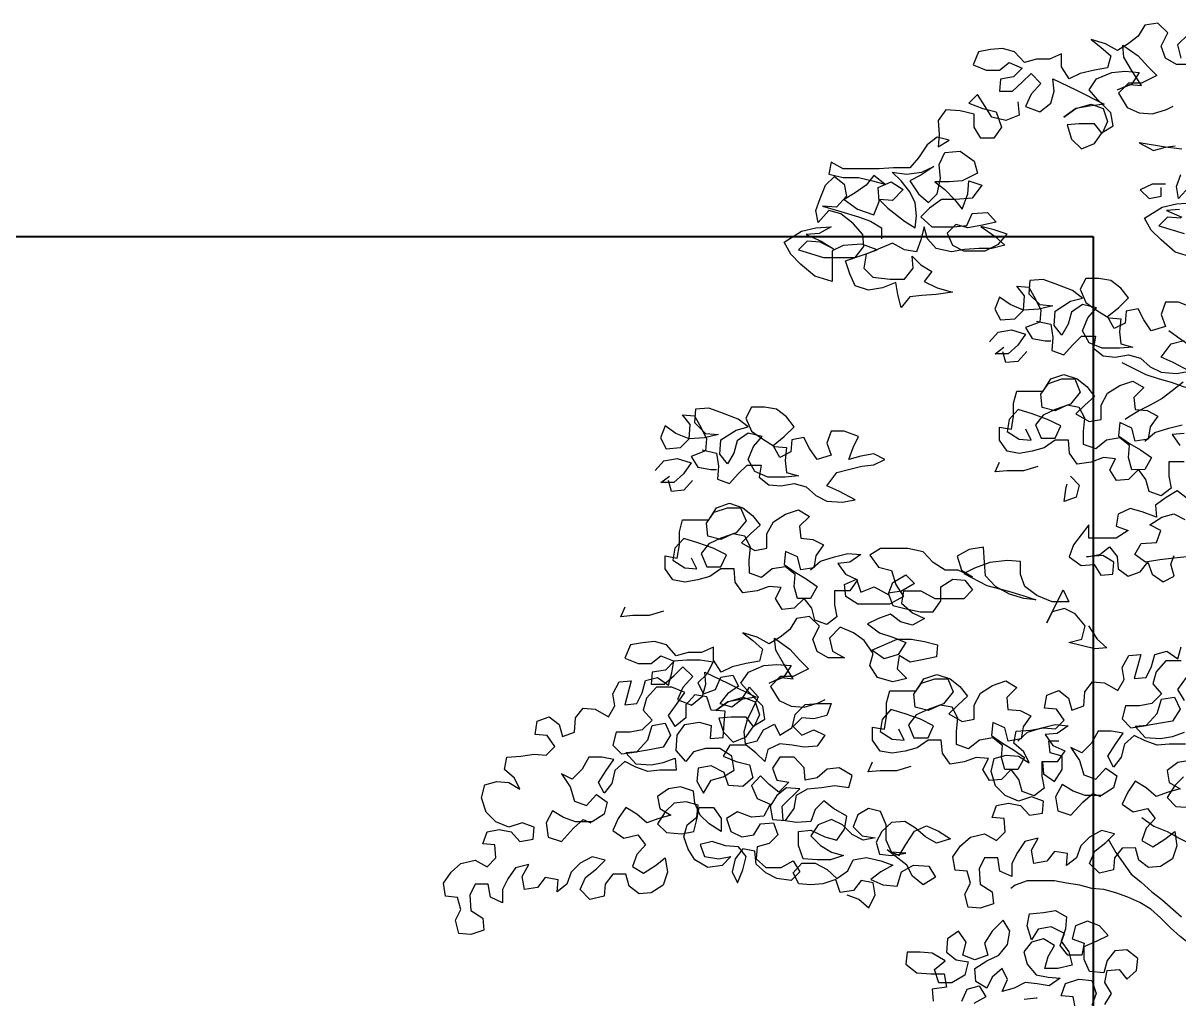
# Model space of a CAD drawing. Header units: millimetres. Extents: x 1564 to 2013, y 216 to 285.
# Drawn here: x 1713.51 to 1717.69, y 227.693 to 231.221 of the extents above; entities that cross this region are included whole.
import ezdxf

# ---------------------------------------------------------------- set-up
doc = ezdxf.new("R2010")
doc.units = ezdxf.units.MM
doc.header["$LTSCALE"] = 10
doc.layers.get('0').update_dxf_attribs({"color": 90})
doc.layers.add('PN 05', color=50, linetype='Continuous', lineweight=40)
doc.layers.add('ÁRVORE PRESERVADA', color=252, linetype='Continuous')

# ---------------------------------------------------------------- blocks, each defined once
blk = doc.blocks.new('A$C338F7350')
for points in [[(3.3684, 13.0431), (3.319, 12.9936), (3.3339, 12.9343)], [(3.3883, 12.9047), (3.3142, 12.9047), (3.2647, 12.9343), (3.2449, 12.9886), (3.2745, 13.048), (3.23, 13.0924), (3.1707, 13.0825), (3.141, 13.033), (3.0966, 12.9984), (3.0472, 12.9687), (2.9928, 12.9983), (2.9285, 13.018), (2.973, 12.9834), (3.0176, 12.9439), (3.0028, 12.8896), (2.9435, 12.8796), (2.8792, 12.8647), (2.8298, 12.84), (2.7952, 12.8943), (2.7951, 12.9536), (2.7408, 12.9289), (2.6815, 12.9288), (2.6271, 12.9139), (2.5826, 12.9633), (2.5282, 12.9781), (2.4739, 12.9731), (2.4195, 12.9632), (2.3949, 12.9038), (2.4542, 12.8792), (2.5135, 12.8792), (2.5579, 12.9139), (2.6173, 12.8892), (2.5778, 12.8496), (2.5185, 12.8397), (2.5136, 12.7853), (2.5729, 12.7854), (2.6173, 12.825), (2.6568, 12.8645), (2.7014, 12.8201), (2.6569, 12.7706), (2.6323, 12.7162), (2.6965, 12.6916), (2.7459, 12.7312), (2.7607, 12.7855), (2.7557, 12.8399), (2.8595, 12.7906), (2.9881, 12.7264), (2.9189, 12.7165), (2.8596, 12.7066), (2.8053, 12.667), (2.8596, 12.7066), (2.9288, 12.7264), (2.9832, 12.7067), (3.003, 12.6474), (2.9783, 12.593), (2.9437, 12.6374), (2.8745, 12.6374), (2.8202, 12.6324), (2.84, 12.5682), (2.8845, 12.5237), (2.9438, 12.5485), (2.9783, 12.5979), (3.0277, 12.6276), (3.0178, 12.6869), (2.9584, 12.7462), (2.9189, 12.7906), (2.9534, 12.8401), (3.0226, 12.8698), (3.0819, 12.8748), (3.1461, 12.8699), (3.1116, 12.8155), (3.0474, 12.7908), (3.1017, 12.8155), (3.1561, 12.8106), (3.1115, 12.8798), (3.0769, 12.9391), (3.0719, 12.9934), (3.1411, 12.9441), (3.1857, 12.8947), (3.2252, 12.8552), (3.1561, 12.8205), (3.0968, 12.8205), (3.0523, 12.7759), (3.0919, 12.7117), (3.1463, 12.6871), (3.2056, 12.6822), (3.2699, 12.702), (3.2995, 12.7168)], [(3.3881, 12.0331), (3.309, 12.0578), (3.2447, 12.1121), (3.2002, 12.1565), (3.1705, 12.2109), (3.2495, 12.2604), (3.3138, 12.2753), (3.383, 12.2803)], [(3.3286, 12.2506), (3.2693, 12.2456), (3.3385, 12.216)], [(3.3336, 12.211), (3.2743, 12.2159), (3.2348, 12.1763), (3.3485, 12.1418)], [(3.373, 12.3544), (3.3236, 12.3), (3.3137, 12.3543), (3.3334, 12.4087)], [(2.5976, 12.736), (2.6026, 12.6767), (2.5434, 12.6519), (2.4791, 12.6667), (2.4494, 12.7161), (2.4147, 12.7704), (2.3752, 12.7308), (2.4395, 12.7062), (2.4988, 12.6914), (2.5236, 12.6222), (2.4891, 12.5728), (2.4298, 12.5727), (2.4001, 12.6221), (2.4, 12.6814), (2.3357, 12.6962), (2.2715, 12.7011), (2.2369, 12.6516), (2.2419, 12.5874), (2.237, 12.533), (2.2864, 12.5627), (2.2321, 12.5775), (2.1876, 12.5428), (2.1481, 12.4835), (2.1086, 12.439), (2.0345, 12.4389), (1.9702, 12.4339), (1.8071, 12.4338), (1.7527, 12.4634), (1.7429, 12.409), (1.8072, 12.3942), (1.8764, 12.3943), (1.9406, 12.3795), (1.995, 12.3647), (1.9455, 12.4042), (1.911, 12.3597), (1.8616, 12.3251), (1.8122, 12.2954), (1.8715, 12.2509), (1.9457, 12.2263), (1.9704, 12.2856), (1.9654, 12.3499), (2.0247, 12.3746), (2.0791, 12.3401), (2.0297, 12.2906), (1.9704, 12.2955), (2.0099, 12.256), (2.0841, 12.1968), (2.1336, 12.1672), (2.1385, 12.2215), (2.1335, 12.2808), (2.1087, 12.3302), (2.0691, 12.3796), (2.0296, 12.4191), (2.0938, 12.4093), (2.163, 12.4193), (2.2173, 12.444), (2.1581, 12.4044), (2.1087, 12.3797), (2.1483, 12.3204), (2.1928, 12.2809), (2.2323, 12.3205), (2.247, 12.3897), (2.242, 12.4539), (2.2667, 12.5083), (2.3359, 12.5133), (2.4002, 12.4689), (2.4151, 12.4145), (2.3459, 12.3799), (2.2866, 12.3749), (2.2224, 12.3748), (2.2669, 12.3403), (2.3114, 12.2958), (2.346, 12.2514), (2.3707, 12.3206), (2.3756, 12.3799), (2.4349, 12.3602), (2.3905, 12.3008), (2.3163, 12.2958), (2.2521, 12.2958), (2.1977, 12.2562), (2.1582, 12.2166), (2.2077, 12.1722), (2.3066, 12.1723), (2.3659, 12.1773), (2.3905, 12.2317), (2.4597, 12.2367), (2.4993, 12.1922), (2.4301, 12.1773), (2.3708, 12.1674), (2.3164, 12.1822), (2.2769, 12.1426), (2.3017, 12.0882), (2.3511, 12.0636), (2.45, 12.0637), (2.5093, 12.0934), (2.5488, 12.1379), (2.4894, 12.1576), (2.4301, 12.1724), (2.4944, 12.128), (2.5389, 12.0885), (2.4796, 12.0736), (2.4203, 12.0735), (2.3561, 12.0685), (2.2968, 12.0586), (2.2276, 12.0733), (2.188, 12.1178), (2.1731, 12.1721), (2.1583, 12.1128), (2.1386, 12.0584), (2.0842, 12.0683), (2.0298, 12.0979), (1.9113, 12.0483), (1.9014, 11.9841), (1.941, 11.9446), (2.0201, 11.9348), (2.0844, 11.9348), (2.1239, 11.9843), (2.1189, 12.0386), (2.1584, 11.9991), (2.2079, 11.9695), (2.1733, 11.925), (2.2327, 11.8954), (2.3019, 11.8757), (2.2278, 11.8658), (2.1635, 11.8608), (2.1091, 11.8558), (2.0697, 11.8063), (2.0548, 11.8656), (2.0448, 11.92), (1.9856, 11.8952), (1.9213, 11.8852), (1.862, 11.905), (1.8372, 11.9593), (1.8174, 12.0186), (1.9063, 12.0483), (1.9607, 12.0682), (1.8915, 12.0928), (1.8074, 12.0878), (1.758, 12.063), (1.7582, 11.9246), (1.6791, 11.9493), (1.6148, 12.0036), (1.5702, 12.048), (1.5405, 12.1024), (1.6196, 12.1519), (1.6838, 12.1668), (1.753, 12.1718), (1.6987, 12.1421), (1.6394, 12.1371), (1.7086, 12.1075), (1.763, 12.0729), (1.7036, 12.1025), (1.6443, 12.1074), (1.6048, 12.0678), (1.7185, 12.0333), (1.8619, 12.0335), (1.9014, 12.0829), (1.8964, 12.1373), (1.8518, 12.1867), (1.7974, 12.2311), (1.743, 12.2459), (1.6937, 12.1915), (1.6837, 12.2458), (1.7035, 12.3002), (1.7281, 12.3595), (1.7676, 12.3991), (1.8121, 12.3646), (1.8221, 12.3102), (1.7776, 12.2607), (1.7134, 12.2656), (1.7974, 12.241), (1.8765, 12.2164), (1.9309, 12.1966), (1.9804, 12.167), (1.9804, 12.1176)], [(3.3382, 12.5224), (3.2641, 12.5322), (3.1455, 12.5519), (3.2097, 12.5173), (3.2641, 12.5322), (3.3086, 12.5372)], [(3.2643, 12.3642), (3.2049, 12.3641), (3.1506, 12.3394), (3.1902, 12.2998), (3.2445, 12.3098), (3.2445, 12.3493)], [(2.6816, 11.7458), (2.7459, 11.7311), (2.7558, 11.6718), (2.7509, 11.6124), (2.8053, 11.5927), (2.8448, 11.6372), (2.8843, 11.6768), (2.9486, 11.6769), (2.9387, 11.6225), (2.9832, 11.5879), (3.0376, 11.5831), (3.0969, 11.593), (3.1513, 11.5782), (3.1958, 11.5387), (3.2453, 11.514), (3.3145, 11.5092), (3.3738, 11.5191), (3.2996, 11.5586), (3.2452, 11.5832), (3.2896, 11.6426), (3.3489, 11.6575)], [(3.3883, 11.8058), (3.3241, 11.8304), (3.2647, 11.8304), (3.245, 11.776), (3.2648, 11.7216), (3.2006, 11.7018), (3.166, 11.7512), (3.1412, 11.8006), (3.0869, 11.7907), (3.082, 11.7363), (3.0326, 11.7116), (3.0029, 11.7659), (3.0522, 11.8055), (3.0967, 11.85), (3.062, 11.8945), (3.0175, 11.929), (2.9632, 11.9388), (2.9038, 11.9388), (2.8792, 11.8893), (2.9039, 11.8301), (2.9534, 11.7955), (3.0078, 11.761), (3.0622, 11.7561), (3.0573, 11.6967), (3.0623, 11.6424), (3.1167, 11.6276), (3.0574, 11.6226), (2.9783, 11.6225), (2.9189, 11.6472), (2.8892, 11.7015), (2.9139, 11.7609), (2.9534, 11.8054), (2.8891, 11.8202), (2.8397, 11.7855), (2.825, 11.7311), (2.7953, 11.6817), (2.7607, 11.7261), (2.7656, 11.7904), (2.8347, 11.8349), (2.8891, 11.8498), (2.8446, 11.8844), (2.7655, 11.9139), (2.7111, 11.9337), (2.6518, 11.9287), (2.6469, 11.8694), (2.6964, 11.82), (2.7557, 11.8151), (2.6914, 11.8002), (2.6223, 11.7952), (2.5629, 11.8199), (2.5135, 11.8544), (2.4937, 11.8), (2.5185, 11.7506), (2.5828, 11.7556), (2.6223, 11.7952), (2.6271, 11.8595), (2.5925, 11.9039), (2.6469, 11.899), (2.6766, 11.8447), (2.7013, 11.7953), (2.6964, 11.7409), (2.6322, 11.7161), (2.6619, 11.6667), (2.7212, 11.6569), (2.7459, 11.6569)], [(2.4692, 11.6517), (2.5087, 11.6962), (2.568, 11.7062), (2.6322, 11.6865), (2.5977, 11.637), (2.5532, 11.5974), (2.4939, 11.5974), (2.5334, 11.6271)], [(3.0673, 11.5584), (3.1761, 11.5041), (3.2354, 11.4844), (3.2898, 11.4696), (3.3442, 11.4499), (3.4035, 11.4351), (3.5666, 11.4056), (3.621, 11.3859), (3.6754, 11.3761), (3.6654, 11.4354), (3.6259, 11.4847), (3.5764, 11.5242), (3.522, 11.5489), (3.4726, 11.5785), (3.4182, 11.6081), (3.3687, 11.6377), (3.3193, 11.6723), (3.2797, 11.7019)], [(2.6373, 11.6074), (2.5978, 11.5629), (2.5434, 11.5579), (2.5285, 11.6073)], [(3.1714, 11.2026), (3.2159, 11.2422), (3.2801, 11.262), (3.3394, 11.2769)], [(3.3493, 11.2374), (3.2949, 11.2324), (3.3296, 11.183)], [(3.3494, 11.1089), (3.2802, 11.1088), (3.2803, 11.0445), (3.2902, 10.9902), (3.2458, 10.9556), (3.1914, 10.9753), (3.1765, 11.0296), (3.1419, 11.0741), (3.0974, 11.0296), (3.0431, 11.0246), (3.0134, 11.074), (3.038, 11.1234), (2.9837, 11.1283), (2.9293, 11.1085), (2.8651, 11.0985), (2.8304, 11.1479), (2.8254, 11.2072), (2.7661, 11.2072), (2.7167, 11.1725), (2.6624, 11.1577), (2.6031, 11.1477), (2.5487, 11.1576), (2.5141, 11.2069), (2.514, 11.2663), (2.5684, 11.2564), (2.5782, 11.3157), (2.5782, 11.375), (2.5929, 11.4294), (2.7116, 11.4295), (2.7461, 11.4839), (2.8054, 11.5038), (2.8647, 11.484), (2.9092, 11.4495), (2.9439, 11.405), (2.8994, 11.3655), (2.8599, 11.3259), (2.9193, 11.2913), (2.9736, 11.3013), (2.9736, 11.3655), (3.0032, 11.4199), (3.0575, 11.4546), (3.1168, 11.4744), (3.1662, 11.4448), (3.1218, 11.4003), (3.1268, 11.3459), (3.1812, 11.341), (3.2306, 11.3163), (3.1961, 11.2669), (3.1862, 11.2125), (3.1269, 11.2026), (3.112, 11.2619), (3.0577, 11.2865), (3.0528, 11.2272), (3.1022, 11.1927), (3.1517, 11.163), (3.2011, 11.1285), (3.1715, 11.0741), (3.1122, 11.074), (3.0973, 11.1284), (3.1022, 11.1828), (3.0577, 11.2173), (2.9984, 11.2074), (2.949, 11.1678), (2.8946, 11.1875), (2.8946, 11.2468), (2.8995, 11.3061), (2.8747, 11.3556), (2.8203, 11.3654), (2.766, 11.3406), (2.7067, 11.3554), (2.7017, 11.4147), (2.7362, 11.4642), (2.7955, 11.484), (2.8548, 11.484), (2.8796, 11.4247), (2.8352, 11.3703), (2.766, 11.3456), (2.7117, 11.3208), (2.6771, 11.2763), (2.7019, 11.217), (2.7661, 11.2171), (2.7908, 11.2715), (2.7314, 11.3011), (2.6622, 11.3257), (2.598, 11.3454), (2.5585, 11.3009), (2.5486, 11.2465), (2.603, 11.212), (2.6574, 11.2071), (2.6326, 11.2565)], [(3.3442, 11.4697), (3.2948, 11.4301), (3.2503, 11.3954), (3.196, 11.3657), (3.1466, 11.341), (3.0972, 11.3113), (3.0824, 11.3014)], [(1.1701, 11.1639), (1.2343, 11.1492), (1.2443, 11.0899), (1.2394, 11.0306), (1.2938, 11.0108), (1.3333, 11.0554), (1.3728, 11.0949), (1.437, 11.095), (1.4272, 11.0406), (1.4717, 11.0061), (1.5261, 11.0012), (1.5854, 11.0111), (1.6398, 10.9963), (1.6843, 10.9568), (1.7337, 10.9322), (1.8029, 10.9273), (1.8622, 10.9372), (1.788, 10.9767), (1.7337, 11.0014), (1.7781, 11.0607), (1.8374, 11.0756), (1.8917, 11.0905), (1.9461, 11.0955), (1.9955, 11.1202), (1.9461, 11.1449), (1.8868, 11.1349), (1.8324, 11.1201), (1.8521, 11.1744), (1.8768, 11.2239), (1.8125, 11.2485), (1.7532, 11.2485), (1.7335, 11.1941), (1.7533, 11.1398), (1.6891, 11.1199), (1.6544, 11.1693), (1.6297, 11.2187), (1.5753, 11.2088), (1.5704, 11.1544), (1.521, 11.1297), (1.4913, 11.184), (1.5407, 11.2236), (1.5851, 11.2681), (1.5505, 11.3126), (1.506, 11.3471), (1.4516, 11.357), (1.3923, 11.3569), (1.3676, 11.3075), (1.3924, 11.2482), (1.4419, 11.2136), (1.4963, 11.1791), (1.5506, 11.1742), (1.5457, 11.1149), (1.5507, 11.0605), (1.6051, 11.0457), (1.5458, 11.0407), (1.4667, 11.0406), (1.4074, 11.0653), (1.3777, 11.1196), (1.4023, 11.179), (1.4418, 11.2235), (1.3776, 11.2383), (1.3282, 11.2036), (1.3134, 11.1492), (1.2838, 11.0998), (1.2492, 11.1442), (1.254, 11.2085), (1.3232, 11.253), (1.3776, 11.2679), (1.333, 11.3025), (1.2539, 11.3321), (1.1995, 11.3518), (1.1402, 11.3468), (1.1354, 11.2875), (1.1848, 11.2381), (1.2441, 11.2332), (1.1799, 11.2183), (1.1107, 11.2133), (1.0514, 11.238), (1.0019, 11.2725), (0.9822, 11.2181), (1.007, 11.1687), (1.0712, 11.1737), (1.1107, 11.2133), (1.1156, 11.2776), (1.081, 11.322), (1.1353, 11.3171), (1.165, 11.2628), (1.1898, 11.2134), (1.1849, 11.159), (1.1207, 11.1342), (1.1504, 11.0848), (1.2097, 11.075), (1.2344, 11.075)], [(0.9576, 11.0698), (0.9971, 11.1144), (1.0564, 11.1243), (1.1207, 11.1046), (1.0861, 11.0551), (1.0417, 11.0155), (0.9824, 11.0155), (1.0219, 11.0452)], [(2.6872, 11.0885), (2.6229, 11.0687), (2.5488, 11.0686), (2.4944, 11.0636), (2.5142, 11.1081)], [(2.8355, 11.0441), (2.875, 11.0046), (2.8603, 10.9503), (2.8059, 10.9304), (2.8157, 10.9947), (2.8207, 11.0095)], [(1.1257, 11.0255), (1.0862, 10.981), (1.0318, 10.976), (1.017, 11.0254)], [(3.3774, 10.6811), (3.3181, 10.6761), (3.239, 10.6662), (3.1747, 10.6562), (3.1253, 10.6908), (3.1549, 10.7402), (3.2241, 10.7452), (3.2438, 10.7996), (3.1944, 10.8243), (3.2487, 10.8589), (3.303, 10.8738), (3.3525, 10.8492)], [(3.3623, 10.9431), (3.3178, 10.9776), (3.2684, 10.9479), (3.219, 10.9133), (3.224, 10.8589), (3.1597, 10.8836), (3.1053, 10.8984), (3.051, 10.8736), (3.0411, 10.8192), (3.0955, 10.7995), (3.0412, 10.7649), (2.9176, 10.7647), (2.9176, 10.824), (2.8485, 10.735), (2.8287, 10.6806), (2.8832, 10.6411), (2.9425, 10.6461), (2.9722, 10.5967), (3.0265, 10.6017), (3.0314, 10.6561), (2.982, 10.6857), (2.9078, 10.6807), (2.9671, 10.6906), (3.0116, 10.7253), (3.0462, 10.6808), (3.0512, 10.6265), (3.0957, 10.5919), (3.1501, 10.6117), (3.1846, 10.6562), (3.2044, 10.6019), (3.2539, 10.5673), (3.3033, 10.5921), (3.2884, 10.6465), (3.3032, 10.686)], [(1.6599, 10.6207), (1.7043, 10.6603), (1.7685, 10.6801), (1.8278, 10.695), (1.8872, 10.6901), (1.8378, 10.6555), (1.7834, 10.6505), (1.818, 10.6011), (1.8724, 10.5764), (1.8379, 10.527), (1.7687, 10.5269), (1.7687, 10.4627), (1.7787, 10.4083), (1.7342, 10.3737), (1.6798, 10.3934), (1.665, 10.4477), (1.6303, 10.4922), (1.5859, 10.4477), (1.5315, 10.4427), (1.5018, 10.4921), (1.5265, 10.5415), (1.4721, 10.5464), (1.4178, 10.5266), (1.3535, 10.5166), (1.3189, 10.566), (1.3139, 10.6253), (1.2546, 10.6253), (1.2052, 10.5906), (1.1508, 10.5758), (1.0915, 10.5658), (1.0372, 10.5757), (1.0025, 10.6251), (1.0025, 10.6844), (1.0568, 10.6745), (1.0667, 10.7338), (1.0666, 10.7932), (1.0814, 10.8475), (1.2, 10.8476), (1.2346, 10.902), (1.2939, 10.9219), (1.3532, 10.9022), (1.3977, 10.8676), (1.4323, 10.8231), (1.3879, 10.7836), (1.3484, 10.744), (1.4077, 10.7094), (1.4621, 10.7194), (1.462, 10.7836), (1.4916, 10.838), (1.546, 10.8727), (1.6053, 10.8925), (1.6547, 10.8629), (1.6103, 10.8184), (1.6153, 10.764), (1.6696, 10.7591), (1.7191, 10.7344), (1.6845, 10.685), (1.6747, 10.6306), (1.6154, 10.6207), (1.6005, 10.68), (1.5461, 10.7046), (1.5412, 10.6453), (1.5907, 10.6108), (1.6401, 10.5812), (1.6896, 10.5466), (1.66, 10.4922), (1.6007, 10.4922), (1.5858, 10.5465), (1.5907, 10.6009), (1.5462, 10.6354), (1.4869, 10.6255), (1.4375, 10.5859), (1.3831, 10.6056), (1.383, 10.6649), (1.3879, 10.7243), (1.3632, 10.7737), (1.3088, 10.7835), (1.2545, 10.7587), (1.1951, 10.7735), (1.1901, 10.8328), (1.2247, 10.8823), (1.284, 10.9021), (1.3433, 10.9021), (1.3681, 10.8429), (1.3236, 10.7885), (1.2545, 10.7637), (1.2001, 10.7389), (1.1656, 10.6944), (1.1903, 10.6351), (1.2546, 10.6352), (1.2792, 10.6896), (1.2199, 10.7192), (1.1507, 10.7438), (1.0864, 10.7635), (1.0469, 10.719), (1.0371, 10.6646), (1.0915, 10.6301), (1.1458, 10.6252), (1.1211, 10.6746)], [(2.9161, 10.3677), (2.9557, 10.3084), (3.0002, 10.2689), (2.9458, 10.2639), (2.8272, 10.2935), (2.8865, 10.3084), (2.9013, 10.3677), (2.8567, 10.422), (2.8073, 10.4467), (2.7529, 10.4318), (2.7283, 10.3823), (2.8023, 10.5307), (2.827, 10.4763), (2.7529, 10.4763), (2.6837, 10.5059), (2.6293, 10.5454), (2.6094, 10.5997), (2.6094, 10.659), (2.5501, 10.6639), (2.471, 10.6539), (2.4018, 10.6292), (2.3524, 10.6044), (2.4563, 10.5501), (2.5551, 10.5255), (2.6194, 10.5058), (2.6787, 10.4861), (2.6244, 10.491), (2.5601, 10.5107), (2.4958, 10.5452), (2.4513, 10.5946), (2.4463, 10.6539), (2.4413, 10.7231), (2.377, 10.7132), (2.3227, 10.6835), (2.3425, 10.6192), (2.392, 10.5896), (2.3277, 10.6192), (2.2684, 10.6192), (2.214, 10.6537), (2.1695, 10.7031), (2.1003, 10.7179), (1.9767, 10.7177), (1.9273, 10.688), (1.9669, 10.6337), (2.0262, 10.6189), (2.046, 10.5547), (2.0807, 10.5004), (2.0165, 10.4657), (1.8731, 10.4656), (1.8187, 10.5001), (1.8137, 10.5545), (1.8681, 10.5793), (1.8879, 10.52), (1.9472, 10.5447), (2.0115, 10.5102), (2.0312, 10.5646), (2.0905, 10.5992), (2.1301, 10.5597), (2.0708, 10.5251), (2.0115, 10.5151), (2.0313, 10.4608), (2.0857, 10.446), (2.1549, 10.4312), (2.2142, 10.4313), (2.2487, 10.4808), (2.2487, 10.545), (2.303, 10.5797), (2.3574, 10.5748), (2.392, 10.5303), (2.3525, 10.4907), (2.224, 10.4906), (2.1597, 10.5252), (2.0807, 10.5251), (2.0708, 10.4707), (2.1203, 10.4263), (2.1747, 10.4016), (2.1203, 10.3719), (2.066, 10.3867), (2.0214, 10.4212), (1.9671, 10.4014), (1.9177, 10.3767), (1.9721, 10.3372), (2.0314, 10.3175), (2.0908, 10.2928), (2.0562, 10.2384), (1.992, 10.2186), (1.9376, 10.2581), (2.0512, 10.3076), (2.1155, 10.3076), (2.1748, 10.2978), (2.2341, 10.283), (2.2292, 10.2287), (2.165, 10.2138), (2.1106, 10.2039), (2.0612, 10.2335), (2.0513, 10.1741), (2.0958, 10.1297), (2.0316, 10.1148), (1.9624, 10.1345), (1.9278, 10.1889), (1.9425, 10.2432), (1.9029, 10.3025), (1.8535, 10.3371), (1.7941, 10.3617), (1.7448, 10.3123), (1.7596, 10.253), (1.814, 10.2233), (1.7399, 10.2233), (1.6905, 10.2529), (1.6706, 10.3072), (1.7002, 10.3666), (1.6557, 10.411), (1.5964, 10.4011), (1.5668, 10.3516), (1.5224, 10.317), (1.473, 10.2873), (1.4186, 10.3169), (1.3543, 10.3366), (1.3988, 10.302), (1.4433, 10.2625), (1.4285, 10.2082), (1.3692, 10.1982), (1.305, 10.1833), (1.2556, 10.1586), (1.221, 10.2129), (1.2209, 10.2722), (1.1666, 10.2475), (1.1072, 10.2474), (1.0529, 10.2325), (1.0084, 10.2819), (0.954, 10.2967), (0.8996, 10.2917), (0.8453, 10.2818), (0.8206, 10.2224), (0.8799, 10.1978), (0.9392, 10.1978), (0.9837, 10.2325), (1.043, 10.2078), (1.0035, 10.1682), (0.9442, 10.1583), (0.9393, 10.1039), (0.9986, 10.104), (1.0431, 10.1436), (1.0826, 10.1831), (1.1271, 10.1387), (1.0827, 10.0892), (1.058, 10.0348), (1.1223, 10.0102), (1.1717, 10.0498), (1.1865, 10.1042), (1.1815, 10.1585), (1.2853, 10.1092), (1.4139, 10.0451), (1.3447, 10.0351), (1.2854, 10.0252), (1.231, 9.9856), (1.2854, 10.0252), (1.3546, 10.045), (1.4089, 10.0253), (1.4288, 9.966), (1.4041, 9.9116), (1.3695, 9.956), (1.3003, 9.956), (1.2459, 9.951), (1.2657, 9.8868), (1.3103, 9.8423), (1.3695, 9.8671), (1.4041, 9.9165), (1.4535, 9.9462), (1.4436, 10.0055), (1.3842, 10.0648), (1.3446, 10.1092), (1.3792, 10.1587), (1.4483, 10.1884), (1.5076, 10.1934), (1.5719, 10.1885), (1.5373, 10.1341), (1.4731, 10.1094), (1.5275, 10.1341), (1.5818, 10.1292), (1.5373, 10.1984), (1.5026, 10.2577), (1.4976, 10.312), (1.5669, 10.2627), (1.6114, 10.2133), (1.651, 10.1738), (1.5818, 10.1391), (1.5225, 10.1391), (1.4781, 10.0945), (1.5177, 10.0303), (1.5721, 10.0057), (1.6314, 10.0008), (1.6956, 10.0206), (1.7253, 10.0355)], [(0.9945, 10.4343), (0.9303, 10.4144), (0.8561, 10.4144), (0.8018, 10.4094), (0.8215, 10.4539)], [(3.3458, 9.6854), (3.3063, 9.6459), (3.2717, 9.5915), (3.3113, 9.552), (3.3805, 9.5471)], [(3.3754, 9.7596), (3.321, 9.7497), (3.2716, 9.715), (3.2816, 9.6607), (3.331, 9.631), (3.2767, 9.6162), (3.2223, 9.5964), (3.1778, 9.6359), (3.1283, 9.6655), (3.0938, 9.616), (3.0691, 9.5616), (3.1186, 9.5271), (3.1828, 9.5419), (3.2175, 9.4975), (3.178, 9.453), (3.1582, 9.3986), (3.2077, 9.369), (3.262, 9.4036), (3.3065, 9.4383), (3.3164, 9.374), (3.2967, 9.3147), (3.2424, 9.2801), (3.188, 9.2751), (3.1435, 9.3096), (3.1286, 9.364), (3.0693, 9.3639), (3.0347, 9.3194), (3.0299, 9.265), (2.9656, 9.2501), (2.9211, 9.2946), (2.9458, 9.349), (2.9951, 9.3886), (3.0346, 9.4281), (2.9753, 9.4429), (2.921, 9.4132), (2.8815, 9.3736), (2.8618, 9.3192), (2.8173, 9.2846), (2.8222, 9.339), (2.7629, 9.3488), (2.7283, 9.3043), (2.669, 9.2944), (2.6591, 9.3537), (2.6887, 9.408), (2.6294, 9.3932), (2.5948, 9.3437), (2.5702, 9.2943), (2.5702, 9.235), (2.5158, 9.2596), (2.5059, 9.3189), (2.4466, 9.3189), (2.4219, 9.2694), (2.4269, 9.2002), (2.4813, 9.1657), (2.4863, 9.1113), (2.427, 9.0915), (2.3727, 9.0964), (2.3578, 9.1557), (2.3824, 9.2051), (2.3676, 9.2595), (2.3132, 9.2644), (2.3033, 9.3237), (2.3378, 9.3731), (2.3823, 9.4127), (2.4465, 9.4276), (2.5009, 9.398), (2.5404, 9.4376), (2.5354, 9.4969), (2.481, 9.5018), (2.5007, 9.5562), (2.5551, 9.5661), (2.6095, 9.5563), (2.6491, 9.5118), (2.7084, 9.5217), (2.7133, 9.5761), (2.6589, 9.5958), (2.5996, 9.576), (2.5402, 9.6007), (2.4957, 9.6451), (2.4759, 9.7093), (2.4907, 9.7687), (2.545, 9.7835), (2.5994, 9.7787), (2.6488, 9.749), (2.6241, 9.7984), (2.5796, 9.8379), (2.5894, 9.8923), (2.6536, 9.8973), (2.7129, 9.9073), (2.7673, 9.9024), (2.8068, 9.9419), (2.7722, 9.9913), (2.7178, 9.9962), (2.7276, 10.0555), (2.782, 10.0754), (2.8265, 10.0408), (2.8414, 9.9865), (2.8957, 10.0063), (2.9006, 10.0705), (2.9352, 10.115), (2.9895, 10.1102), (3.0489, 10.0756), (3.0785, 10.1251), (3.0686, 10.1794), (3.0982, 10.2338), (3.1525, 10.2388), (3.123, 10.13), (3.1773, 10.135), (3.202, 10.1845), (3.2168, 10.2389), (3.2711, 10.2537), (3.3206, 10.2192), (3.3354, 10.2736)], [(3.3504, 10.0314), (3.3207, 10.0808), (3.3602, 10.1352)], [(3.3354, 10.2093), (3.2662, 10.2093), (3.2218, 10.1598), (3.207, 10.1054), (3.2466, 10.061), (3.2022, 10.0164), (3.1478, 10.0065), (3.0835, 10.0064), (3.0688, 9.9471), (3.1083, 9.9076), (3.1775, 9.9176), (3.2269, 9.972), (3.2466, 10.0363), (3.3059, 10.0462), (3.3307, 9.9918), (3.2961, 9.9374), (3.2418, 9.9275), (3.1825, 9.9176), (3.1281, 9.9126), (3.1726, 9.8632), (3.2418, 9.8583), (3.2962, 9.8683), (3.3505, 9.8881)], [(3.3555, 9.8337), (3.2814, 9.8336), (3.227, 9.8287), (3.1727, 9.8484), (3.1232, 9.873), (3.0788, 9.8335), (3.064, 9.7741), (3.0294, 9.7296), (3.0047, 9.779), (3.0392, 9.8334), (3.0738, 9.8829), (3.0194, 9.8927), (2.9601, 9.8927), (2.9305, 9.8383), (2.886, 9.7937), (2.8366, 9.8184), (2.8762, 9.7591), (2.896, 9.6949), (2.9504, 9.6752), (2.9948, 9.7246), (3.0443, 9.6901), (3.0295, 9.6357), (2.9752, 9.6011), (2.901, 9.601), (2.8467, 9.6207), (2.7972, 9.6503), (2.7676, 9.5959), (2.7775, 9.5317), (2.8369, 9.512), (2.8912, 9.5713), (2.9356, 9.6109), (2.9702, 9.5961)], [(1.8238, 9.1525), (1.8782, 9.1328), (1.9227, 9.0933), (1.9523, 9.1526), (1.9424, 9.207), (1.888, 9.2168), (1.8534, 9.1723), (1.7941, 9.1624), (1.7743, 9.2216), (1.715, 9.2018), (1.6607, 9.1968), (1.6063, 9.2017), (1.5815, 9.2511), (1.621, 9.2956), (1.6803, 9.2957), (1.7347, 9.2661), (1.7793, 9.2266), (1.8287, 9.2612), (1.8533, 9.3107), (1.9126, 9.3206), (1.9769, 9.3059), (2.0313, 9.2861), (1.9769, 9.2564), (1.9325, 9.2218), (1.9869, 9.1971), (2.0511, 9.1922), (2.0708, 9.2565), (2.1252, 9.2862), (2.1944, 9.2813), (2.2241, 9.2319), (2.1697, 9.1973), (2.1203, 9.2368), (2.0955, 9.2862), (2.0065, 9.3553), (2.0609, 9.3306), (2.0905, 9.3801), (2.13, 9.4394), (2.1843, 9.4642), (2.2387, 9.4395), (2.2931, 9.405), (2.2289, 9.3852), (2.1794, 9.4148), (2.1349, 9.4543), (2.0855, 9.4839), (2.0262, 9.4789), (1.9817, 9.4393), (1.957, 9.3899), (1.9719, 9.3355), (2.0263, 9.3306), (2.0905, 9.3406), (2.0263, 9.3454), (2.0015, 9.3998), (2.0014, 9.469), (1.9767, 9.5283), (1.9223, 9.543), (1.8729, 9.5133), (1.8532, 9.459), (1.8928, 9.4195), (1.9521, 9.4096), (1.8977, 9.3997), (1.8483, 9.4244), (1.8037, 9.4688), (1.7543, 9.4935), (1.695, 9.4687), (1.6605, 9.4192), (1.705, 9.3748), (1.7544, 9.3452), (1.8088, 9.3304), (1.7495, 9.3106), (1.6902, 9.3105), (1.626, 9.3154), (1.6061, 9.3747), (1.6061, 9.439), (1.6604, 9.444), (1.7247, 9.4144), (1.7791, 9.3996), (1.8137, 9.449), (1.8235, 9.5084), (1.7641, 9.5429), (1.7196, 9.5775), (1.6801, 9.5379), (1.6604, 9.4835), (1.5962, 9.4785), (1.5368, 9.4883), (1.5318, 9.5526), (1.6108, 9.6317), (1.5515, 9.6366), (1.5071, 9.602), (1.4775, 9.5525), (1.4874, 9.4932), (1.5467, 9.4883), (1.5862, 9.5427), (1.596, 9.6021), (1.6454, 9.6318), (1.7097, 9.6368), (1.769, 9.6467), (1.8332, 9.6369), (1.848, 9.6912), (1.7887, 9.7258), (1.7343, 9.7208), (1.6899, 9.6812), (1.6355, 9.6713), (1.6305, 9.7256), (1.586, 9.775), (1.5217, 9.775), (1.4872, 9.7255), (1.507, 9.6712), (1.5614, 9.6613), (1.517, 9.6168), (1.4724, 9.6514), (1.4329, 9.6909), (1.3934, 9.6463), (1.4181, 9.5871), (1.4775, 9.5624), (1.4479, 9.508), (1.3935, 9.503), (1.3292, 9.5277), (1.2798, 9.498), (1.2996, 9.4387), (1.3491, 9.414), (1.4035, 9.4239), (1.4331, 9.4734), (1.4924, 9.4784), (1.5122, 9.424), (1.4727, 9.3845), (1.4183, 9.3696), (1.4134, 9.3152), (1.458, 9.2757), (1.5271, 9.2758), (1.5815, 9.3055), (1.6112, 9.2561), (1.5717, 9.2165), (1.5074, 9.2263), (1.458, 9.251), (1.4135, 9.2905), (1.4085, 9.3498), (1.3541, 9.3596), (1.3195, 9.3151), (1.3048, 9.2558), (1.3295, 9.2064), (1.3542, 9.2657), (1.3689, 9.3251), (1.3343, 9.3695), (1.275, 9.3744), (1.2157, 9.3941), (1.1613, 9.3792), (1.1811, 9.3249), (1.2454, 9.3151), (1.2997, 9.325), (1.2602, 9.2854), (1.196, 9.2755), (1.1367, 9.31), (1.107, 9.3594), (1.0871, 9.4138), (1.1019, 9.4682), (1.1464, 9.5028), (1.1513, 9.5572), (1.0969, 9.5719), (1.0425, 9.5669), (1.003, 9.5274), (0.9685, 9.473), (1.008, 9.4335), (1.0772, 9.4286), (1.1316, 9.4385), (1.1464, 9.4929), (1.1562, 9.5473), (1.2205, 9.5473), (1.2551, 9.4979), (1.2552, 9.4386), (1.2008, 9.4732), (1.1612, 9.5127), (1.1364, 9.567), (1.1314, 9.6214), (1.0721, 9.6411), (1.0177, 9.6312), (0.9684, 9.5965), (0.9783, 9.5422), (1.0277, 9.5126), (0.9734, 9.4977), (0.919, 9.4779), (0.8745, 9.5174), (0.8251, 9.547), (0.7905, 9.4975), (0.7659, 9.4431), (0.8153, 9.4086), (0.8795, 9.4235), (0.9142, 9.379), (0.8747, 9.3345), (0.855, 9.2801), (0.9044, 9.2505), (0.9588, 9.2851), (1.0032, 9.3198), (1.0131, 9.2555), (0.9934, 9.1962), (0.9391, 9.1616), (0.8847, 9.1566), (0.8402, 9.1911), (0.8253, 9.2455), (0.766, 9.2454), (0.7315, 9.2009), (0.7266, 9.1465), (0.6623, 9.1317), (0.6178, 9.1761), (0.6425, 9.2305), (0.6919, 9.2701), (0.7314, 9.3097), (0.6721, 9.3244), (0.6177, 9.2947), (0.5782, 9.2551), (0.5585, 9.2008), (0.514, 9.1661), (0.5189, 9.2205), (0.4596, 9.2303), (0.4251, 9.1858), (0.3658, 9.1759), (0.3558, 9.2352), (0.3854, 9.2896), (0.3261, 9.2747), (0.2916, 9.2252), (0.2669, 9.1758), (0.267, 9.1165), (0.2126, 9.1411), (0.2026, 9.2004), (0.1433, 9.2004), (0.1187, 9.1509), (0.1237, 9.0817), (0.1781, 9.0472), (0.1831, 8.9928), (0.1238, 8.973), (0.0694, 8.9779), (0.0545, 9.0372), (0.0792, 9.0866), (0.0643, 9.141), (0.0099, 9.1459), (0, 9.2052), (0.0345, 9.2546), (0.079, 9.2942), (0.1432, 9.3091), (0.1976, 9.2795), (0.2371, 9.3191), (0.2321, 9.3784), (0.1778, 9.3833), (0.1975, 9.4377), (0.2518, 9.4476), (0.3062, 9.4378), (0.3458, 9.3933), (0.4051, 9.4033), (0.41, 9.4576), (0.3556, 9.4774), (0.2963, 9.4575), (0.237, 9.4822), (0.1925, 9.5266), (0.1726, 9.5909), (0.1874, 9.6502), (0.2418, 9.6651), (0.2961, 9.6602), (0.3456, 9.6306), (0.3208, 9.68), (0.2763, 9.7195), (0.2861, 9.7738), (0.3504, 9.7788), (0.4097, 9.7888), (0.4641, 9.7839), (0.5036, 9.8235), (0.4689, 9.8729), (0.4145, 9.8777), (0.4244, 9.9371), (0.4787, 9.9569), (0.5232, 9.9223), (0.5381, 9.868), (0.5925, 9.8878), (0.5973, 9.9521), (0.6319, 9.9966), (0.6863, 9.9917), (0.7456, 9.9571), (0.7752, 10.0066), (0.7653, 10.0609), (0.7949, 10.1153), (0.8493, 10.1203), (0.8197, 10.0116), (0.8741, 10.0166), (0.8987, 10.066), (0.9135, 10.1204), (0.9679, 10.1353), (1.0173, 10.1007), (1.0321, 10.1551), (1.0419, 10.2095), (1.1012, 10.2145), (1.1605, 10.2145), (1.2199, 10.2047), (1.1903, 10.1503), (1.1508, 10.1107), (1.1755, 10.0613), (1.2299, 10.0811), (1.2545, 10.1355), (1.3089, 10.1455), (1.3336, 10.0961), (1.2842, 10.0614), (1.2497, 10.0169), (1.3041, 10.0021), (1.3485, 10.0368), (1.3831, 10.0912), (1.4227, 10.0467), (1.398, 9.9923), (1.3733, 9.9429), (1.3585, 9.8885), (1.3635, 9.8341), (1.4179, 9.849), (1.4475, 9.8985), (1.4969, 9.9232), (1.5217, 9.8738), (1.576, 9.9085), (1.5908, 9.9678), (1.6352, 10.0123), (1.6945, 10.0173), (1.7538, 10.0174), (1.7341, 9.963), (1.6748, 9.9481), (1.6204, 9.953), (1.5809, 9.9134), (1.6205, 9.8739), (1.6749, 9.8987), (1.7243, 9.874), (1.6897, 9.8245), (1.6304, 9.8195), (1.5761, 9.8294), (1.5217, 9.8343), (1.4673, 9.8095), (1.4526, 9.7551), (1.413, 9.7946), (1.3685, 9.8292), (1.2943, 9.8291), (1.2647, 9.7797), (1.3241, 9.755), (1.3834, 9.7402), (1.3983, 9.6809), (1.3538, 9.6414), (1.2896, 9.6463), (1.2697, 9.7055), (1.2104, 9.7351), (1.1511, 9.7252), (1.1462, 9.6659), (1.1759, 9.6116), (1.2105, 9.6709), (1.2648, 9.6858), (1.3142, 9.7155), (1.3043, 9.7797), (1.2499, 9.8143), (1.1856, 9.8142), (1.1313, 9.7993), (1.0967, 9.7548), (1.0522, 9.8042), (1.0571, 9.8734), (1.0916, 9.9228), (1.1559, 9.9328), (1.2102, 9.918), (1.2054, 9.8587), (1.2647, 9.8637), (1.2695, 9.928), (1.2744, 9.9823), (1.2102, 9.9872), (1.1904, 10.0465), (1.136, 10.0563), (1.0965, 10.0118), (1.0965, 9.9525), (1.0471, 9.9129), (1.0174, 9.9623), (1.0569, 10.0167), (1.0915, 10.0662), (1.0322, 10.0908), (0.963, 10.0908), (0.9185, 10.0413), (0.9037, 9.9869), (0.9433, 9.9425), (0.8989, 9.898), (0.8445, 9.888), (0.7803, 9.888), (0.7655, 9.8286), (0.8051, 9.7891), (0.8743, 9.7991), (0.9236, 9.8535), (0.9433, 9.9178), (1.0026, 9.9277), (1.0274, 9.8734), (0.9929, 9.819), (0.9385, 9.809), (0.8792, 9.7991), (0.8248, 9.7941), (0.8694, 9.7447), (0.9386, 9.7398), (0.9929, 9.7498), (1.0473, 9.7696), (1.0523, 9.7152), (0.9781, 9.7152), (0.9238, 9.7102), (0.8694, 9.7299), (0.8199, 9.7546), (0.7755, 9.715), (0.7607, 9.6557), (0.7262, 9.6111), (0.7014, 9.6605), (0.736, 9.7149), (0.7705, 9.7644), (0.7161, 9.7742), (0.6568, 9.7742), (0.6272, 9.7198), (0.5828, 9.6753), (0.5333, 9.6999), (0.5729, 9.6407), (0.5927, 9.5764), (0.6471, 9.5567), (0.6916, 9.6062), (0.741, 9.5716), (0.7262, 9.5172), (0.6719, 9.4826), (0.5978, 9.4825), (0.5434, 9.5022), (0.4939, 9.5318), (0.4643, 9.4775), (0.4743, 9.4132), (0.5336, 9.3935), (0.5879, 9.4529), (0.6324, 9.4924), (0.667, 9.4776)], [(2.5971, 9.8472), (2.6415, 9.8868), (2.7058, 9.9066), (2.7651, 9.9215), (2.8244, 9.9166), (2.775, 9.882), (2.7206, 9.877), (2.7553, 9.8276), (2.8097, 9.8029), (2.7751, 9.7535), (2.7059, 9.7534), (2.706, 9.6891), (2.7159, 9.6348), (2.6715, 9.6001), (2.6171, 9.6199), (2.6022, 9.6742), (2.5676, 9.7187), (2.5231, 9.6741), (2.4688, 9.6692), (2.4391, 9.7185), (2.4637, 9.768), (2.4094, 9.7729), (2.355, 9.7531), (2.2908, 9.7431), (2.2561, 9.7925), (2.2511, 9.8518), (2.1918, 9.8518), (2.1424, 9.8171), (2.0881, 9.8022), (2.0288, 9.7923), (1.9744, 9.8021), (1.9397, 9.8515), (1.9397, 9.9108), (1.9941, 9.901), (2.0039, 9.9603), (2.0038, 10.0196), (2.0186, 10.074), (2.1372, 10.0741), (2.1718, 10.1285), (2.2311, 10.1484), (2.2904, 10.1286), (2.3349, 10.0941), (2.3696, 10.0496), (2.3251, 10.01), (2.2856, 9.9705), (2.3449, 9.9359), (2.3993, 9.9459), (2.3992, 10.0101), (2.4289, 10.0645), (2.4832, 10.0992), (2.5425, 10.119), (2.5919, 10.0894), (2.5475, 10.0448), (2.5525, 9.9905), (2.6069, 9.9856), (2.6563, 9.9609), (2.6217, 9.9115), (2.6119, 9.8571), (2.5526, 9.8472), (2.5377, 9.9065), (2.4833, 9.9311), (2.4785, 9.8718), (2.5279, 9.8372), (2.5774, 9.8076), (2.6268, 9.7731), (2.5972, 9.7187), (2.5379, 9.7186), (2.523, 9.773), (2.5279, 9.8274), (2.4834, 9.8619), (2.4241, 9.852), (2.3747, 9.8124), (2.3203, 9.8321), (2.3203, 9.8914), (2.3252, 9.9507), (2.3004, 10.0001), (2.246, 10.01), (2.1917, 9.9852), (2.1324, 10), (2.1274, 10.0593), (2.1619, 10.1087), (2.2212, 10.1286), (2.2805, 10.1286), (2.3053, 10.0693), (2.2609, 10.0149), (2.1917, 9.9902), (2.1373, 9.9654), (2.1028, 9.9209), (2.1275, 9.8616), (2.1918, 9.8617), (2.2165, 9.916), (2.1571, 9.9456), (2.0879, 9.9703), (2.0236, 9.99), (1.9841, 9.9455), (1.9743, 9.8911), (2.0287, 9.8566), (2.0831, 9.8517), (2.0583, 9.9011)], [(2.7081, 9.754), (2.7131, 9.6997), (2.7626, 9.6651), (2.7971, 9.7195), (2.7971, 9.7788), (2.7427, 9.7936), (2.7377, 9.848), (2.7822, 9.848)], [(2.1128, 9.7331), (2.0486, 9.7132), (1.9745, 9.7132), (1.9201, 9.7082), (1.9398, 9.7527)], [(3.005, 9.4034), (3.0397, 9.3441), (3.109, 9.2453), (3.1535, 9.2108), (3.2029, 9.1663), (3.2474, 9.1318), (3.3365, 9.0528)], [(3.1581, 9.5024), (3.2125, 9.4629), (3.2719, 9.4382), (3.3263, 9.4086), (3.4351, 9.3544)], [(3.5741, 8.6823), (3.5394, 8.7367), (3.4998, 8.786), (3.4602, 8.8404), (3.4256, 8.8848), (3.3811, 8.9243), (3.3316, 8.9638), (3.2871, 9.0033), (3.2426, 9.0478), (3.1981, 9.0873), (3.1486, 9.1169), (3.0942, 9.1415), (3.0398, 9.1612), (2.9855, 9.176), (2.9311, 9.1809), (2.8767, 9.1957), (2.8174, 9.2055), (2.763, 9.2154), (2.6394, 9.2152), (2.5851, 9.1954), (2.5653, 9.1806)], [(2.8574, 8.6372), (2.8475, 8.6915), (2.7931, 8.6964), (2.8129, 8.7508), (2.8721, 8.7706), (2.9315, 8.7658), (2.9513, 8.7065), (2.9316, 8.6521)], [(2.9909, 8.6571), (3.0205, 8.7065), (2.9908, 8.7559), (3.0006, 8.8103), (3.055, 8.8153), (3.0896, 8.7708), (3.1341, 8.8104), (3.139, 8.8648), (3.0895, 8.9043), (3.0351, 8.8993), (3.0006, 8.8548), (2.9858, 8.8004), (2.9215, 8.8053), (2.8968, 8.8596), (2.8967, 8.9189), (2.956, 8.9437), (3.0054, 8.9685), (2.9658, 9.0129), (2.9114, 9.0326), (2.8571, 9.0128), (2.8423, 8.9535), (2.8967, 8.9338), (2.8869, 8.8794), (2.8226, 8.8793), (2.788, 8.9238), (2.8077, 8.9782), (2.7484, 9.0078), (2.6891, 8.9978), (2.6595, 8.9484), (2.6396, 9.0126), (2.6495, 9.067), (2.7137, 9.072), (2.7681, 9.0819), (2.8175, 9.0523), (2.8126, 8.9979), (2.7929, 8.9436), (2.8276, 8.8942), (2.8424, 8.8349), (2.7782, 8.82), (2.7189, 8.8199), (2.7337, 8.8743), (2.7633, 8.9238), (2.7138, 8.9534), (2.6595, 8.9385), (2.6249, 8.894), (2.6398, 8.8396), (2.6794, 8.7902), (2.7338, 8.7804), (2.7881, 8.7755), (2.7387, 8.7409), (2.6844, 8.7507), (2.63, 8.7556), (2.5806, 8.7308), (2.5262, 8.716), (2.5509, 8.7703), (2.5261, 8.8197), (2.4817, 8.7802), (2.457, 8.7307), (2.4076, 8.7603), (2.4026, 8.8196), (2.4569, 8.8543), (2.5112, 8.879), (2.5507, 8.9285), (2.5606, 8.9878), (2.5309, 9.0372), (2.4815, 8.9878), (2.4469, 8.9334), (2.4618, 8.879), (2.4025, 8.8592), (2.3481, 8.8789), (2.3629, 8.9382), (2.3283, 8.9876), (2.2789, 8.953), (2.274, 8.8937), (2.3185, 8.8591), (2.3729, 8.8493), (2.3581, 8.7899), (2.2988, 8.7553), (2.2395, 8.7552), (2.2197, 8.8145), (2.2691, 8.8541), (2.2098, 8.8887), (2.1554, 8.8935), (2.0961, 8.8935), (2.0912, 8.8391), (2.1406, 8.7996), (2.2049, 8.7947), (2.2642, 8.7948), (2.2741, 8.7355), (2.2099, 8.7256), (2.2149, 8.6712)], [(2.3434, 8.6713), (2.3681, 8.7257), (2.4224, 8.7406), (2.4521, 8.6912), (2.3978, 8.6615)], [(2.6251, 8.6814), (2.6795, 8.6864), (2.6844, 8.6864)]]:
    blk.add_lwpolyline(points)

msp = doc.modelspace()

# ---------------------------------------------------------------- linework, layer by layer
at = {"layer": 'PN 05'}
for p, q in [((1696.2552, 230.45), (1717.3802, 230.45)), ((1717.3802, 230.45), (1717.3802, 225.15))]:
    msp.add_line(p, q, dxfattribs=at)

# ---------------------------------------------------------------- block references
at = {"layer": 'ÁRVORE PRESERVADA', "xscale": 0.7999999999999545, "yscale": 0.8000000000001819, "zscale": 0.8}
msp.add_blockref('A$C338F7350', (1715.0298, 220.7475), dxfattribs=at)

doc.saveas('drawing.dxf')
